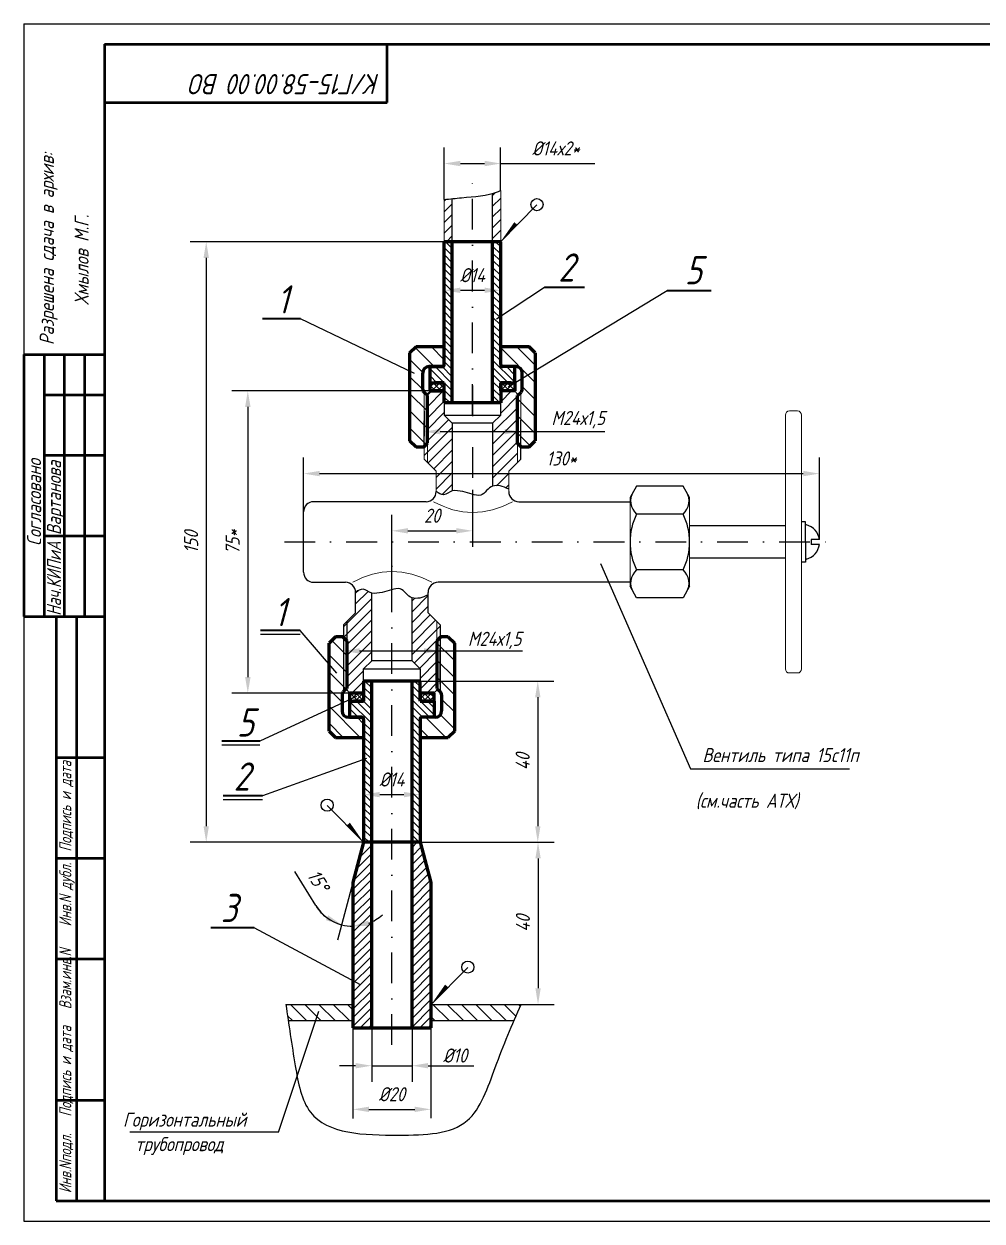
# Model space of a CAD drawing. Header units: inches. Extents: x 4700 to 8712, y 1903 to 2482.
# Drawn here: x 4699.8 to 4937.5, y 2184.7 to 2481.7 of the extents above; entities that cross this region are included whole.
import ezdxf
from ezdxf.enums import TextEntityAlignment as Align

# ---------------------------------------------------------------- set-up
doc = ezdxf.new("R2010")
doc.units = ezdxf.units.IN
doc.header["$LTSCALE"] = 0.6
doc.header["$MEASUREMENT"] = 0
for name, pattern in [('DASHDOT', [25.4, 12.7, -6.35, 0, -6.35]), ('K5LT_BASIC', [0]), ('K5LT_THIN', [0]), ('K5LT_THIN_INCLUDED_TO_HATCHING', [0])]:
    doc.linetypes.add(name, pattern=pattern)
doc.styles.get("Standard").update_dxf_attribs({"font": 'romand.shx', "width": 0.8, "oblique": 15, "height": 3.5})
doc.dimstyles.get("Standard").update_dxf_attribs({"dimtxt": 3.5, "dimasz": 4, "dimexe": 4, "dimexo": 0, "dimgap": 2, "dimtad": 1, "dimrnd": 0.05, "dimtxsty": 'Standard', "dimcen": 0.09, "dimadec": 0, "dimazin": 2, "dimtfac": 1, "dimtmove": 0, "dimatfit": 3, "dimfxl": 0.18, "dimtolj": 1, "dimtzin": 0, "dimlwd": 25, "dimlwe": 25, "dimarcsym": 0})
pattern_1 = [(315, (6038.1782, 55028.843), (2.12132034, 2.12132034), [])]
pattern_2 = [(315, (6038.1782, 55028.8429), (0.707106781, 0.707106781), []), (45, (6038.1782, 55028.8429), (-0.707106781, 0.707106781), [])]
pattern_3 = [(135, (-2146.8905, 715.1249), (-0.88388348, -0.88388348), [])]

# ---------------------------------------------------------------- blocks, each defined once
blk = doc.blocks.new('U21')
at = {"color": 7, "linetype": 'K5LT_THIN_INCLUDED_TO_HATCHING', "lineweight": 18}
for p, q in [((52380.63, -1235.09), (52383.63, -1238.09)), ((52380.63, -1259.09), (52383.63, -1256.09))]:
    blk.add_line(p, q, dxfattribs=at)
blk = doc.blocks.new('U24')
at = {"color": 7, "linetype": 'K5LT_THIN_INCLUDED_TO_HATCHING', "lineweight": 18}
for p, q in [((52421.8, -1215.09), (52418.8, -1218.09)), ((52421.8, -1239.09), (52418.8, -1236.09))]:
    blk.add_line(p, q, dxfattribs=at)
blk = doc.blocks.new('*D204')
at = {"color": 0, "lineweight": 25, "transparency": 16777216}
for p, q in [((4811.08, 2366.11), (4811.08, 2351.93)), ((4791.08, 2342.46), (4791.08, 2359.93)), ((4795.08, 2355.93), (4807.08, 2355.93))]:
    blk.add_line(p, q, dxfattribs=at)
at = {"color": 0, "transparency": 16777216}
for points in [[(4795.08, 2356.6), (4795.08, 2355.27), (4791.08, 2355.93)], [(4807.08, 2356.6), (4807.08, 2355.27), (4811.08, 2355.93)]]:
    blk.add_solid(points, dxfattribs=at)
at = {"layer": 'DEFPOINTS', "color": 0, "transparency": 16777216}
for p in [(4811.08, 2366.11), (4811.08, 2355.93), (4791.08, 2342.46)]:
    blk.add_point(p, dxfattribs=at)
at = {"color": 0, "transparency": 16777216, "insert": (4801.08, 2359.68), "char_height": 3.5, "attachment_point": 5}
blk.add_mtext('\\A1;20', dxfattribs=at)
blk = doc.blocks.new('*D214')
at = {"color": 0, "lineweight": 25, "transparency": 16777216}
for p, q in [((4791.08, 2318.65), (4831.29, 2318.65)), ((4827.29, 2314.65), (4827.29, 2282.65)), ((4791.08, 2278.65), (4831.29, 2278.65))]:
    blk.add_line(p, q, dxfattribs=at)
at = {"color": 0, "transparency": 16777216}
for points in [[(4826.63, 2314.65), (4827.96, 2314.65), (4827.29, 2318.65)], [(4826.63, 2282.65), (4827.96, 2282.65), (4827.29, 2278.65)]]:
    blk.add_solid(points, dxfattribs=at)
at = {"layer": 'DEFPOINTS', "color": 0, "transparency": 16777216}
for p in [(4791.08, 2318.65), (4791.08, 2278.65), (4827.29, 2278.65)]:
    blk.add_point(p, dxfattribs=at)
at = {"color": 0, "transparency": 16777216, "insert": (4823.54, 2298.65), "char_height": 3.5, "attachment_point": 5, "rotation": 90}
blk.add_mtext('\\A1;40', dxfattribs=at)
blk = doc.blocks.new('*D219')
at = {"color": 0, "lineweight": 25, "transparency": 16777216}
for p, q in [((4772.19, 2262.97), (4767.01, 2271.37)), ((4781.41, 2268.65), (4777.57, 2254.33))]:
    blk.add_line(p, q, dxfattribs=at)
for start, end in [(211.662, 255), (212.4436, 233.7218), (291.2782, 312.5564), (255, 270)]:
    blk.add_arc((4781.41, 2268.65), 10.83, start, end, dxfattribs=at)
at = {"color": 0, "transparency": 16777216}
for points in [[(4775.29, 2260.52), (4774.71, 2259.32), (4778.61, 2258.19)], [(4785.47, 2257.9), (4785.22, 2259.22), (4781.41, 2257.82)]]:
    blk.add_solid(points, dxfattribs=at)
at = {"layer": 'DEFPOINTS', "color": 0, "transparency": 16777216}
for p in [(4784.09, 2278.65), (4781.41, 2268.65), (4781.41, 2268.65), (4780.47, 2257.86), (4781.41, 2232.65)]:
    blk.add_point(p, dxfattribs=at)
at = {"color": 0, "lineweight": 25, "transparency": 16777216, "insert": (4772.79, 2269.14), "char_height": 3.5, "attachment_point": 5, "rotation": 301.662}
blk.add_mtext('\\A1;15°', dxfattribs=at)
blk = doc.blocks.new('*D220')
at = {"color": 0, "lineweight": 25, "transparency": 16777216}
for p, q in [((4798.08, 2278.65), (4831.35, 2278.65)), ((4827.35, 2274.65), (4827.35, 2242.43)), ((4800.76, 2238.43), (4831.35, 2238.43))]:
    blk.add_line(p, q, dxfattribs=at)
at = {"color": 0, "transparency": 16777216}
for points in [[(4826.69, 2274.65), (4828.02, 2274.65), (4827.35, 2278.65)], [(4826.69, 2242.43), (4828.02, 2242.43), (4827.35, 2238.43)]]:
    blk.add_solid(points, dxfattribs=at)
at = {"layer": 'DEFPOINTS', "color": 0, "transparency": 16777216}
for p in [(4798.08, 2278.65), (4800.76, 2238.43), (4827.35, 2238.43)]:
    blk.add_point(p, dxfattribs=at)
at = {"color": 0, "transparency": 16777216, "insert": (4823.6, 2258.54), "char_height": 3.5, "attachment_point": 5, "rotation": 90}
blk.add_mtext('\\A1;40', dxfattribs=at)
blk = doc.blocks.new('*D221')
at = {"color": 0, "lineweight": 25, "transparency": 16777216}
for p, q in [((4800.68, 2390.65), (4751.35, 2390.65)), ((4755.35, 2386.65), (4755.35, 2319.65)), ((4780.68, 2315.65), (4751.35, 2315.65))]:
    blk.add_line(p, q, dxfattribs=at)
at = {"color": 0, "transparency": 16777216}
for points in [[(4754.68, 2386.65), (4756.02, 2386.65), (4755.35, 2390.65)], [(4754.68, 2319.65), (4756.02, 2319.65), (4755.35, 2315.65)]]:
    blk.add_solid(points, dxfattribs=at)
at = {"layer": 'DEFPOINTS', "color": 0, "transparency": 16777216}
for p in [(4800.68, 2390.65), (4755.35, 2315.65), (4780.68, 2315.65)]:
    blk.add_point(p, dxfattribs=at)
at = {"color": 0, "transparency": 16777216, "insert": (4751.6, 2353.15), "char_height": 3.5, "attachment_point": 5, "rotation": 90}
blk.add_mtext('\\A1;75*', dxfattribs=at)
blk = doc.blocks.new('*D223')
at = {"color": 0, "lineweight": 25, "transparency": 16777216}
for p, q in [((4804.08, 2438.13), (4804.08, 2451.05)), ((4818.08, 2440.32), (4818.08, 2451.05)), ((4808.08, 2447.05), (4814.08, 2447.05)), ((4818.08, 2447.05), (4841.47, 2447.05))]:
    blk.add_line(p, q, dxfattribs=at)
at = {"color": 0, "transparency": 16777216}
for points in [[(4808.08, 2447.72), (4808.08, 2446.38), (4804.08, 2447.05)], [(4814.08, 2447.72), (4814.08, 2446.38), (4818.08, 2447.05)]]:
    blk.add_solid(points, dxfattribs=at)
at = {"layer": 'DEFPOINTS', "color": 0, "transparency": 16777216}
for p in [(4818.08, 2447.05), (4818.08, 2440.32), (4804.08, 2438.13)]:
    blk.add_point(p, dxfattribs=at)
at = {"color": 0, "transparency": 16777216, "insert": (4831.77, 2450.8), "char_height": 3.5, "attachment_point": 5}
blk.add_mtext('\\A1;%%C14х2*', dxfattribs=at)
blk = doc.blocks.new('*D224')
at = {"color": 0, "lineweight": 25, "transparency": 16777216}
for p, q in [((4804.08, 2427.65), (4804.08, 2411.6)), ((4818.08, 2427.65), (4818.08, 2411.6)), ((4808.08, 2415.6), (4814.08, 2415.6))]:
    blk.add_line(p, q, dxfattribs=at)
at = {"color": 0, "transparency": 16777216}
for points in [[(4808.08, 2416.27), (4808.08, 2414.93), (4804.08, 2415.6)], [(4814.08, 2416.27), (4814.08, 2414.93), (4818.08, 2415.6)]]:
    blk.add_solid(points, dxfattribs=at)
at = {"layer": 'DEFPOINTS', "color": 0, "transparency": 16777216}
for p in [(4804.08, 2427.65), (4818.08, 2427.65), (4818.08, 2415.6)]:
    blk.add_point(p, dxfattribs=at)
at = {"color": 0, "transparency": 16777216, "insert": (4811.08, 2419.35), "char_height": 3.5, "attachment_point": 5}
blk.add_mtext('\\A1;%%C14', dxfattribs=at)
blk = doc.blocks.new('*D225')
at = {"color": 0, "lineweight": 25, "transparency": 16777216}
for p, q in [((4784.09, 2278.65), (4784.09, 2294.48)), ((4798.08, 2278.65), (4798.08, 2294.48)), ((4788.09, 2290.48), (4794.08, 2290.48))]:
    blk.add_line(p, q, dxfattribs=at)
at = {"color": 0, "transparency": 16777216}
for points in [[(4788.09, 2291.15), (4788.09, 2289.81), (4784.09, 2290.48)], [(4794.08, 2291.15), (4794.08, 2289.81), (4798.08, 2290.48)]]:
    blk.add_solid(points, dxfattribs=at)
at = {"layer": 'DEFPOINTS', "color": 0, "transparency": 16777216}
for p in [(4798.08, 2290.48), (4784.09, 2278.65), (4798.08, 2278.65)]:
    blk.add_point(p, dxfattribs=at)
at = {"color": 0, "transparency": 16777216, "insert": (4791.09, 2294.23), "char_height": 3.5, "attachment_point": 5}
blk.add_mtext('\\A1;%%C14', dxfattribs=at)
blk = doc.blocks.new('*D226')
at = {"color": 0, "lineweight": 25, "transparency": 16777216}
for p, q in [((4804.08, 2427.65), (4741.03, 2427.65)), ((4745.03, 2423.65), (4745.03, 2282.65)), ((4784.09, 2278.65), (4741.03, 2278.65))]:
    blk.add_line(p, q, dxfattribs=at)
at = {"color": 0, "transparency": 16777216}
for points in [[(4744.36, 2423.65), (4745.69, 2423.65), (4745.03, 2427.65)], [(4744.36, 2282.65), (4745.69, 2282.65), (4745.03, 2278.65)]]:
    blk.add_solid(points, dxfattribs=at)
at = {"layer": 'DEFPOINTS', "color": 0, "transparency": 16777216}
for p in [(4804.08, 2427.65), (4745.03, 2278.65), (4784.09, 2278.65)]:
    blk.add_point(p, dxfattribs=at)
at = {"color": 0, "transparency": 16777216, "insert": (4741.28, 2353.15), "char_height": 3.5, "attachment_point": 5, "rotation": 90}
blk.add_mtext('\\A1;150', dxfattribs=at)
blk = doc.blocks.new('*D239')
at = {"color": 0, "lineweight": 25, "transparency": 16777216}
for p, q in [((4769.17, 2353.15), (4769.17, 2374.12)), ((4897.17, 2353.75), (4897.17, 2374.12)), ((4773.17, 2370.12), (4893.17, 2370.12))]:
    blk.add_line(p, q, dxfattribs=at)
at = {"color": 0, "transparency": 16777216}
for points in [[(4773.17, 2370.79), (4773.17, 2369.46), (4769.17, 2370.12)], [(4893.17, 2370.79), (4893.17, 2369.46), (4897.17, 2370.12)]]:
    blk.add_solid(points, dxfattribs=at)
at = {"layer": 'DEFPOINTS', "color": 0, "transparency": 16777216}
for p in [(4897.17, 2370.12), (4769.17, 2353.15), (4897.17, 2353.75)]:
    blk.add_point(p, dxfattribs=at)
at = {"color": 0, "transparency": 16777216, "insert": (4833.17, 2373.87), "char_height": 3.5, "attachment_point": 5}
blk.add_mtext('\\A1;130*', dxfattribs=at)

msp = doc.modelspace()

# ---------------------------------------------------------------- hatches: boundary and pattern name
h = msp.add_hatch()
h.set_pattern_fill('ANSI31', color=256, scale=15)
h.set_pattern_definition([(45, (-2138.6504, 371.346), (-1.3258252, 1.3258252), [])])
edge = h.paths.add_edge_path()
edge.add_line((4804.08348, 2427.6543), (4806.08348, 2427.6543))
edge.add_line((4806.08348, 2427.6543), (4806.08348, 2438.32644))
edge.add_spline(control_points=[(4806.08348, 2438.32644), (4805.41731, 2438.25718), (4804.74954, 2438.18859), (4804.08348, 2438.12667)], knot_values=[28.668549423, 28.668549423, 28.668549423, 28.668549423, 30.514562055, 30.514562055, 30.514562055, 30.514562055], degree=3, periodic=0)
edge.add_line((4804.08348, 2438.12667), (4804.08348, 2427.6543))
edge = h.paths.add_edge_path()
edge.add_spline(control_points=[(4818.08348, 2440.3226), (4817.83564, 2440.20998), (4817.18745, 2439.94056), (4816.50839, 2439.7241), (4816.08348, 2439.60806)], knot_values=[40.311081349, 40.311081349, 40.311081349, 40.311081349, 41.201508908, 42.598230004, 42.598230004, 42.598230004, 42.598230004], degree=3, periodic=0)
edge.add_line((4816.08348, 2439.60806), (4816.08348, 2427.6543))
edge.add_line((4816.08348, 2427.6543), (4818.08348, 2427.6543))
edge.add_line((4818.08348, 2427.6543), (4818.08348, 2440.3226))
h = msp.add_hatch()
h.set_pattern_fill('ANSI31', color=256, scale=10, angle=90)
h.set_pattern_definition(pattern_3)
h.paths.add_polyline_path([(4804.08348, 2397.1543, -0.414213562), (4803.58348, 2396.6543), (4800.58348, 2396.6543), (4800.58348, 2392.6543), (4804.08348, 2392.6543), (4804.08348, 2390.6543), (4804.08348, 2387.6543), (4806.08348, 2387.6543), (4806.08348, 2427.6543), (4804.08348, 2427.6543)])
h.paths.add_polyline_path([(4816.08348, 2387.6543), (4818.08348, 2387.6543), (4818.08348, 2390.6543), (4818.08348, 2392.6543), (4821.58348, 2392.6543), (4821.58348, 2396.6543), (4818.58348, 2396.6543, -0.414213562), (4818.08348, 2397.1543), (4818.08348, 2401.6543), (4818.08348, 2427.6543), (4816.08348, 2427.6543)])
h = msp.add_hatch()
h.set_pattern_fill('МЕТАЛЛ', angle=-45, style=0, pattern_type=0)
h.set_pattern_definition(pattern_1)
h.paths.add_polyline_path([(4795.49503, 2378.2543), (4795.49503, 2400.0543), (4797.09503, 2401.6543), (4804.08348, 2401.6543), (4804.08348, 2397.1543), (4803.93704, 2396.80075), (4803.58348, 2396.6543), (4800.33348, 2396.6543), (4799.20211, 2396.18567), (4798.73348, 2395.0543), (4798.73348, 2391.06852), (4799.02638, 2390.36141), (4799.8954, 2389.49239), (4799.8954, 2377.6543), (4798.8954, 2376.6543), (4797.09503, 2376.6543)])
h = msp.add_hatch()
h.set_pattern_fill('МЕТАЛЛ', angle=-45, style=0, pattern_type=0)
h.set_pattern_definition(pattern_1)
h.paths.add_polyline_path([(4823.43348, 2395.0543), (4822.96485, 2396.18567), (4821.83348, 2396.6543), (4818.58348, 2396.6543), (4818.22993, 2396.80075), (4818.08348, 2397.1543), (4818.08348, 2401.6543), (4825.07194, 2401.6543), (4826.67194, 2400.0543), (4826.67194, 2378.2543), (4825.07194, 2376.6543), (4823.27157, 2376.6543), (4822.27157, 2377.6543), (4822.27157, 2389.49239), (4823.14059, 2390.36141), (4823.43348, 2391.06852)])
h = msp.add_hatch()
h.set_pattern_fill('НЕМЕТАЛЛ', angle=-45, style=0, pattern_type=0)
h.set_pattern_definition(pattern_2)
h.paths.add_polyline_path([(4804.08348, 2392.6543), (4800.58348, 2392.6543), (4800.58348, 2390.6543), (4804.08348, 2390.6543)])
h = msp.add_hatch()
h.set_pattern_fill('НЕМЕТАЛЛ', angle=-45, style=0, pattern_type=0)
h.set_pattern_definition(pattern_2)
h.paths.add_polyline_path([(4821.58348, 2392.6543), (4818.08348, 2392.6543), (4818.08348, 2390.6543), (4821.58348, 2390.6543)])
h = msp.add_hatch()
h.set_pattern_fill('МЕТАЛЛ', angle=-135, style=0, pattern_type=0)
h.set_pattern_definition([(225, (6038.1782, 55028.8429), (1.41421356, -1.41421356), [])])
h.paths.add_polyline_path([(4822.27348, 2372.92686), (4822.27348, 2389.8643), (4821.48348, 2390.6543), (4818.08348, 2390.6543), (4818.08348, 2384.6543), (4816.08348, 2382.6543), (4816.08348, 2367.02368), (4817.27919, 2367.14532), (4820.08348, 2366.25707), (4820.08348, 2370.73686)])
h = msp.add_hatch()
h.set_pattern_fill('ANSI31', color=256, scale=15)
h.set_pattern_definition([(45, (-2167.0862, 249.0815), (-1.3258252, 1.3258252), [])])
edge = h.paths.add_edge_path()
edge.add_spline(control_points=[(4786.08348, 2340.45769), (4785.33282, 2340.60467), (4784.65374, 2341.4707), (4783.9322, 2341.45364)], knot_values=[4, 4, 4, 4, 5, 5, 5, 5], degree=3, periodic=0)
edge.add_spline(control_points=[(4783.9322, 2341.45364), (4783.31917, 2341.43915), (4782.70293, 2341.1727), (4782.08348, 2340.6543)], knot_values=[5, 5, 5, 5, 6, 6, 6, 6], degree=3, periodic=0)
edge.add_line((4782.08348, 2340.6543), (4782.08348, 2335.57175))
edge.add_line((4782.08348, 2335.57175), (4779.89348, 2333.38175))
edge.add_line((4779.89348, 2333.38175), (4779.89348, 2328.65622))
edge.add_line((4779.89348, 2328.65622), (4779.8954, 2328.6543))
edge.add_line((4779.8954, 2328.6543), (4779.8954, 2316.81622))
edge.add_line((4779.8954, 2316.81622), (4779.70848, 2316.6293))
edge.add_line((4779.70848, 2316.6293), (4780.68348, 2315.6543))
edge.add_line((4780.68348, 2315.6543), (4784.08348, 2315.6543))
edge.add_line((4784.08348, 2315.6543), (4784.08348, 2321.6543))
edge.add_line((4784.08348, 2321.6543), (4786.08348, 2323.6543))
edge.add_line((4786.08348, 2323.6543), (4786.08348, 2340.45769))
edge = h.paths.add_edge_path()
edge.add_line((4802.27348, 2333.38175), (4800.08348, 2335.57175))
edge.add_line((4800.08348, 2335.57175), (4800.08348, 2340.05153))
edge.add_spline(control_points=[(4800.08348, 2340.05153), (4798.61885, 2339.23378), (4797.28551, 2338.97824), (4796.08348, 2339.28492)], knot_values=[0, 0, 0, 0, 1, 1, 1, 1], degree=3, periodic=0)
edge.add_line((4796.08348, 2339.28492), (4796.08348, 2323.6543))
edge.add_line((4796.08348, 2323.6543), (4798.08348, 2321.6543))
edge.add_line((4798.08348, 2321.6543), (4798.08348, 2315.6543))
edge.add_line((4798.08348, 2315.6543), (4801.48348, 2315.6543))
edge.add_line((4801.48348, 2315.6543), (4802.45848, 2316.6293))
edge.add_line((4802.45848, 2316.6293), (4802.27157, 2316.81622))
edge.add_line((4802.27157, 2316.81622), (4802.27157, 2328.6543))
edge.add_line((4802.27157, 2328.6543), (4802.27348, 2333.38175))
h.paths.add_polyline_path([(4779.89348, 2333.38175), (4779.08348, 2332.57175), (4779.08348, 2329.46622), (4779.89348, 2328.65622)])
h.paths.add_polyline_path([(4803.08348, 2332.57175), (4802.27348, 2333.38175), (4802.27348, 2328.65622), (4803.08348, 2329.46622)])
h = msp.add_hatch()
h.set_pattern_fill('МЕТАЛЛ', angle=-45, style=0, pattern_type=0)
h.set_pattern_definition(pattern_1)
h.paths.add_polyline_path([(4775.49503, 2328.0543), (4775.49503, 2306.2543), (4777.09503, 2304.6543), (4784.08348, 2304.6543), (4784.08348, 2309.1543), (4783.93704, 2309.50786), (4783.58348, 2309.6543), (4780.33348, 2309.6543), (4779.20211, 2310.12293), (4778.73348, 2311.2543), (4778.73348, 2315.24009), (4779.02638, 2315.9472), (4779.8954, 2316.81622), (4779.8954, 2328.6543), (4778.8954, 2329.6543), (4777.09503, 2329.6543)])
h = msp.add_hatch()
h.set_pattern_fill('МЕТАЛЛ', angle=-45, style=0, pattern_type=0)
h.set_pattern_definition(pattern_1)
h.paths.add_polyline_path([(4803.43348, 2311.2543), (4802.96485, 2310.12293), (4801.83348, 2309.6543), (4798.58348, 2309.6543), (4798.22993, 2309.50786), (4798.08348, 2309.1543), (4798.08348, 2304.6543), (4805.07194, 2304.6543), (4806.67194, 2306.2543), (4806.67194, 2328.0543), (4805.07194, 2329.6543), (4803.27157, 2329.6543), (4802.27157, 2328.6543), (4802.27157, 2316.81622), (4803.14059, 2315.9472), (4803.43348, 2315.24009)])
h = msp.add_hatch()
h.set_pattern_fill('ANSI31', color=256, scale=10, angle=90)
h.set_pattern_definition(pattern_3)
h.paths.add_polyline_path([(4784.08348, 2278.6543), (4786.08348, 2278.6543), (4786.08348, 2318.6543), (4784.08348, 2318.6543), (4784.08348, 2315.6543), (4784.08348, 2313.6543), (4780.58348, 2313.6543), (4780.58348, 2309.6543), (4783.58348, 2309.6543, -0.414213562), (4784.08348, 2309.1543)])
h.paths.add_polyline_path([(4796.08348, 2278.6543), (4798.08348, 2278.6543), (4798.08348, 2309.1543, -0.414213562), (4798.58348, 2309.6543), (4801.58348, 2309.6543), (4801.58348, 2313.6543), (4798.08348, 2313.6543), (4798.08348, 2315.6543), (4798.08348, 2318.6543), (4796.08348, 2318.6543)])
h = msp.add_hatch()
h.set_pattern_fill('НЕМЕТАЛЛ', angle=-45, style=0, pattern_type=0)
h.set_pattern_definition(pattern_2)
h.paths.add_polyline_path([(4784.08348, 2313.6543), (4780.58348, 2313.6543), (4780.58348, 2315.6543), (4784.08348, 2315.6543)])
h = msp.add_hatch()
h.set_pattern_fill('НЕМЕТАЛЛ', angle=-45, style=0, pattern_type=0)
h.set_pattern_definition(pattern_2)
h.paths.add_polyline_path([(4801.58348, 2313.6543), (4798.08348, 2313.6543), (4798.08348, 2315.6543), (4801.58348, 2315.6543)])
h = msp.add_hatch()
h.set_pattern_fill('ANSI31', color=256, scale=12)
h.set_pattern_definition([(45, (-2160.6683, 715.1249), (-1.06066017, 1.06066017), [])])
h.paths.add_polyline_path([(4786.08348, 2278.6543), (4784.09033, 2278.6543), (4781.41084, 2268.6543), (4781.41084, 2232.6543), (4786.08348, 2232.6543), (4786.08348, 2234.89497), (4786.08348, 2242.62457)])
h.paths.add_polyline_path([(4800.76298, 2268.6543), (4798.08348, 2278.6543), (4796.08348, 2278.6543), (4796.08348, 2232.6543), (4800.76298, 2232.6543)])
h = msp.add_hatch()
h.set_pattern_fill('ANSI31', color=256, scale=20, angle=90)
h.set_pattern_definition([(135, (-2138.6504, 371.346), (-1.76776695, -1.76776695), [])])
edge = h.paths.add_edge_path()
edge.add_spline(control_points=[(4764.80424, 2238.42628), (4764.99128, 2237.09801), (4765.18008, 2235.76655), (4765.37372, 2234.42628)], knot_values=[2.347937856, 2.347937856, 2.347937856, 2.347937856, 6.476884737, 6.476884737, 6.476884737, 6.476884737], degree=3, periodic=0)
edge.add_line((4765.37372, 2234.42628), (4781.41084, 2234.42628))
edge.add_line((4781.41084, 2234.42628), (4781.41084, 2238.42628))
edge.add_line((4781.41084, 2238.42628), (4764.80424, 2238.42628))
edge = h.paths.add_edge_path()
edge.add_line((4800.76298, 2238.42628), (4800.76298, 2234.42628))
edge.add_line((4800.76298, 2234.42628), (4821.39829, 2234.42628))
edge.add_spline(control_points=[(4821.39829, 2234.42628), (4821.97309, 2235.77198), (4822.5511, 2237.10475), (4823.1304, 2238.43237)], knot_values=[97.067745482, 97.067745482, 97.067745482, 97.067745482, 101.530659333, 101.530659333, 101.530659333, 101.530659333], degree=3, periodic=0)
edge.add_line((4823.12775, 2238.42628), (4800.76298, 2238.42628))

# ---------------------------------------------------------------- linework, layer by layer
for p, q in [((4699.80146, 2481.68056), (4699.80146, 2184.68056)), ((4699.80146, 2481.68056), (5329.80146, 2481.68056)), ((4816.08348, 2427.6543), (4816.08348, 2439.60806)), ((4806.08348, 2427.6543), (4806.08348, 2438.32644)), ((4818.06086, 2427.64257), (4827.08648, 2436.78056)), ((4817.01231, 2408.52128), (4828.94099, 2416.36843)), ((4819.91939, 2391.64511), (4859.39577, 2415.5138)), ((4796.70626, 2394.93409), (4768.41265, 2408.49314)), ((4842.88455, 2347.82747), (4865.21468, 2296.85713)), ((4777.43754, 2320.64155), (4768.30289, 2331.21096)), ((4782.31339, 2314.80255), (4758.36315, 2303.7486)), ((4784.79775, 2299.46702), (4758.99638, 2290.17876)), ((4865.21468, 2296.85713), (4904.63735, 2296.85713)), ((4784.0718, 2278.64631), (4775.04618, 2287.7843)), ((4783.30418, 2243.2903), (4756.94587, 2257.39334)), ((4800.89585, 2238.48779), (4809.92147, 2247.62578)), ((4762.99128, 2206.69653), (4772.92572, 2236.77943)), ((4699.80146, 2184.68056), (5329.80146, 2184.68056))]:
    msp.add_line(p, q)
at = {"lineweight": 50}
for p, q in [((4719.80146, 2476.68056), (4719.80146, 2189.68056)), ((4719.80146, 2476.68056), (5324.80146, 2476.68056)), ((4789.93461, 2462.16531), (4789.93461, 2476.68056)), ((4719.80146, 2462.16531), (4789.93461, 2462.16531)), ((4699.80146, 2399.70154), (4719.80146, 2399.70154)), ((4699.80146, 2399.70154), (4699.80146, 2334.70154)), ((4704.80146, 2399.70154), (4704.80146, 2334.70154)), ((4709.80146, 2399.70154), (4709.80146, 2334.70154)), ((4714.80146, 2399.70154), (4714.80146, 2334.70154)), ((4704.80146, 2389.70154), (4719.80146, 2389.70154)), ((4704.80146, 2374.70154), (4719.80146, 2374.70154)), ((4704.80146, 2354.70154), (4719.80146, 2354.70154)), ((4699.80146, 2334.70154), (4719.80146, 2334.70154)), ((4707.80146, 2334.70154), (4707.80146, 2189.68056)), ((4707.80146, 2334.70154), (4719.80146, 2334.70154)), ((4707.80146, 2334.70154), (4719.80146, 2334.70154)), ((4707.80146, 2334.70154), (4719.80146, 2334.70154)), ((4707.80146, 2334.70154), (4719.80146, 2334.70154)), ((4712.80146, 2334.70154), (4712.80146, 2189.68056)), ((4707.80146, 2299.70154), (4719.80146, 2299.70154)), ((4707.80146, 2274.70154), (4719.80146, 2274.70154)), ((4707.80146, 2249.70154), (4719.80146, 2249.70154)), ((4707.80146, 2214.70154), (4719.80146, 2214.70154)), ((4707.80146, 2189.68056), (5324.80146, 2189.68056))]:
    msp.add_line(p, q, dxfattribs=at)
at = {"color": 7, "linetype": 'DASHDOT', "lineweight": 25}
for p, q in [((4811.08348, 2384.6543), (4811.08348, 2444.46012)), ((4811.08348, 2392.00231), (4811.08348, 2363.1543)), ((4764.44699, 2353.1543), (4899.17481, 2353.1543))]:
    msp.add_line(p, q, dxfattribs=at)
at = {"color": 7, "linetype": 'K5LT_THIN_INCLUDED_TO_HATCHING', "lineweight": 18}
for p, q in [((4818.08348, 2427.6543), (4818.08348, 2440.3226)), ((4804.08348, 2427.6543), (4804.08348, 2438.12667)), ((4799.08348, 2373.73686), (4799.08348, 2389.0543)), ((4800.68348, 2390.6543), (4799.70848, 2389.6793)), ((4821.48348, 2390.6543), (4818.08348, 2390.6543)), ((4821.48348, 2390.6543), (4822.45848, 2389.6793)), ((4823.08348, 2373.73686), (4823.08348, 2389.0543)), ((4891.71591, 2385.6543), (4889.71591, 2385.6543)), ((4888.71591, 2321.6543), (4888.71591, 2384.6543)), ((4892.71591, 2384.6543), (4892.71591, 2321.6543)), ((4802.08348, 2370.73686), (4802.08348, 2365.6543)), ((4820.08348, 2370.73686), (4820.08348, 2365.6543)), ((4850.17233, 2342.1543), (4850.17233, 2353.1543)), ((4864.97233, 2353.1543), (4864.97233, 2342.1543)), ((4798.08348, 2321.6543), (4796.08348, 2323.6543)), ((4891.71591, 2320.6543), (4889.71591, 2320.6543)), ((4780.68348, 2315.6543), (4779.70848, 2316.6293)), ((4801.48348, 2315.6543), (4802.45848, 2316.6293)), ((4780.68348, 2315.6543), (4784.08348, 2315.6543)), ((4801.48348, 2315.6543), (4798.08348, 2315.6543))]:
    msp.add_line(p, q, dxfattribs=at)
at = {"color": 7, "linetype": 'Continuous', "lineweight": 60}
for p, q in [((4804.08348, 2397.1543), (4804.08348, 2427.6543)), ((4818.08348, 2427.6543), (4804.08348, 2427.6543)), ((4806.08348, 2387.6543), (4806.08348, 2427.6543)), ((4816.08348, 2387.6543), (4816.08348, 2427.6543)), ((4818.08348, 2397.1543), (4818.08348, 2427.6543)), ((4795.49503, 2400.0543), (4797.09503, 2401.6543)), ((4795.49503, 2400.0543), (4795.49503, 2378.2543)), ((4797.09503, 2401.6543), (4804.08348, 2401.6543)), ((4804.08348, 2397.1543), (4804.08348, 2401.6543)), ((4818.08348, 2397.1543), (4818.08348, 2401.6543)), ((4818.08348, 2401.6543), (4825.07194, 2401.6543)), ((4826.67194, 2400.0543), (4825.07194, 2401.6543)), ((4826.67194, 2400.0543), (4826.67194, 2378.2543)), ((4798.73348, 2391.06852), (4798.73348, 2395.0543)), ((4803.58348, 2396.6543), (4800.33348, 2396.6543)), ((4800.58348, 2392.6543), (4800.58348, 2396.6543)), ((4821.83348, 2396.6543), (4818.58348, 2396.6543)), ((4821.58348, 2392.6543), (4821.58348, 2396.6543)), ((4823.43348, 2391.06852), (4823.43348, 2395.0543)), ((4800.58348, 2390.6543), (4800.58348, 2392.6543)), ((4800.58348, 2392.6543), (4804.08348, 2392.6543)), ((4804.08348, 2387.6543), (4804.08348, 2392.6543)), ((4804.08348, 2390.6543), (4804.08348, 2392.6543)), ((4804.08348, 2390.6543), (4804.08348, 2392.6543)), ((4818.08348, 2392.6543), (4818.08348, 2387.6543)), ((4818.08348, 2390.6543), (4818.08348, 2392.6543)), ((4818.08348, 2390.6543), (4818.08348, 2392.6543)), ((4818.08348, 2392.6543), (4821.58348, 2392.6543)), ((4821.58348, 2392.6543), (4821.58348, 2390.6543)), ((4799.8954, 2389.49239), (4799.02638, 2390.36141)), ((4799.8954, 2377.6543), (4799.8954, 2389.49239)), ((4804.08348, 2390.6543), (4800.58348, 2390.6543)), ((4804.08348, 2390.6543), (4800.58348, 2390.6543)), ((4800.68348, 2390.6543), (4804.08348, 2390.6543)), ((4821.58348, 2390.6543), (4818.08348, 2390.6543)), ((4822.27157, 2389.49239), (4823.14059, 2390.36141)), ((4822.27157, 2377.6543), (4822.27157, 2389.49239)), ((4818.08348, 2387.6543), (4804.08348, 2387.6543)), ((4797.09503, 2376.6543), (4795.49503, 2378.2543)), ((4799.08348, 2376.6543), (4797.09503, 2376.6543)), ((4798.8954, 2376.6543), (4799.8954, 2377.6543)), ((4823.27157, 2376.6543), (4822.27157, 2377.6543)), ((4825.07194, 2376.6543), (4823.08348, 2376.6543)), ((4825.07194, 2376.6543), (4826.67194, 2378.2543)), ((4777.09503, 2329.6543), (4775.49503, 2328.0543)), ((4779.08348, 2329.6543), (4777.09503, 2329.6543)), ((4778.8954, 2329.6543), (4779.8954, 2328.6543)), ((4779.8954, 2328.6543), (4779.8954, 2316.81622)), ((4803.27157, 2329.6543), (4802.27157, 2328.6543)), ((4802.27157, 2328.6543), (4802.27157, 2316.81622)), ((4805.07194, 2329.6543), (4803.08348, 2329.6543)), ((4805.07194, 2329.6543), (4806.67194, 2328.0543)), ((4775.49503, 2306.2543), (4775.49503, 2328.0543)), ((4806.67194, 2306.2543), (4806.67194, 2328.0543)), ((4779.8954, 2316.81622), (4779.02638, 2315.9472)), ((4798.08348, 2318.6543), (4784.08348, 2318.6543)), ((4784.08348, 2318.6543), (4784.08348, 2313.6543)), ((4798.08348, 2313.6543), (4798.08348, 2318.6543)), ((4802.27157, 2316.81622), (4803.14059, 2315.9472)), ((4778.73348, 2315.24009), (4778.73348, 2311.2543)), ((4780.58348, 2315.6543), (4780.58348, 2313.6543)), ((4784.08348, 2315.6543), (4780.58348, 2315.6543)), ((4780.58348, 2313.6543), (4780.58348, 2309.6543)), ((4780.58348, 2313.6543), (4784.08348, 2313.6543)), ((4784.08348, 2315.6543), (4784.08348, 2313.6543)), ((4784.08348, 2315.6543), (4784.08348, 2313.6543)), ((4798.08348, 2315.6543), (4798.08348, 2313.6543)), ((4801.58348, 2315.6543), (4798.08348, 2315.6543)), ((4798.08348, 2315.6543), (4798.08348, 2313.6543)), ((4798.08348, 2313.6543), (4801.58348, 2313.6543)), ((4803.43348, 2315.24009), (4803.43348, 2311.2543)), ((4783.58348, 2309.6543), (4780.33348, 2309.6543)), ((4780.58348, 2309.6543), (4783.58348, 2309.6543)), ((4784.08348, 2309.1543), (4784.08348, 2278.6543)), ((4784.08348, 2309.1543), (4784.08348, 2304.6543)), ((4798.08348, 2309.1543), (4798.08348, 2278.6543)), ((4798.08348, 2309.1543), (4798.08348, 2304.6543)), ((4801.58348, 2309.6543), (4798.58348, 2309.6543)), ((4801.83348, 2309.6543), (4798.58348, 2309.6543)), ((4775.49503, 2306.2543), (4777.09503, 2304.6543)), ((4806.67194, 2306.2543), (4805.07194, 2304.6543)), ((4777.09503, 2304.6543), (4784.08348, 2304.6543)), ((4798.08348, 2304.6543), (4805.07194, 2304.6543)), ((4798.08348, 2278.6543), (4784.08348, 2278.6543))]:
    msp.add_line(p, q, dxfattribs=at)
at = {"color": 5, "linetype": 'K5LT_BASIC', "lineweight": 60, "true_color": 0x0000ff}
for p, q in [((4818.08348, 2427.6543), (4804.08348, 2427.6543)), ((4800.58348, 2396.6543), (4803.58348, 2396.6543)), ((4821.58348, 2396.6543), (4818.58348, 2396.6543)), ((4800.58348, 2392.6543), (4804.08348, 2392.6543)), ((4804.08348, 2392.6543), (4801.58348, 2392.6543)), ((4820.58348, 2392.6543), (4818.08348, 2392.6543)), ((4818.08348, 2392.6543), (4821.58348, 2392.6543)), ((4780.58348, 2313.6543), (4784.08348, 2313.6543)), ((4784.08348, 2313.6543), (4781.58348, 2313.6543)), ((4800.58348, 2313.6543), (4798.08348, 2313.6543)), ((4798.08348, 2313.6543), (4801.58348, 2313.6543))]:
    msp.add_line(p, q, dxfattribs=at)
at = {"lineweight": 35}
for p, q in [((4828.94099, 2416.36843), (4838.88232, 2416.36843)), ((4859.39577, 2415.5138), (4870.29423, 2415.5138)), ((4768.41265, 2408.49314), (4758.98498, 2408.49314)), ((4768.30289, 2331.21096), (4758.52724, 2331.21096)), ((4758.36315, 2303.7486), (4748.91049, 2303.7486)), ((4758.99638, 2290.17876), (4749.22073, 2290.17876)), ((4756.94587, 2257.39334), (4746.15347, 2257.39334))]:
    msp.add_line(p, q, dxfattribs=at)
at = {"color": 7}
for p, q in [((4800.58348, 2390.6543), (4754.45257, 2390.6543)), ((4800.99575, 2390.6543), (4799.86462, 2389.52317)), ((4803.82418, 2390.6543), (4799.89348, 2386.72361)), ((4804.08348, 2388.08518), (4799.89348, 2383.89518)), ((4799.08348, 2385.59343), (4799.08348, 2379.39558)), ((4804.08348, 2385.25675), (4799.89348, 2381.06675)), ((4805.19647, 2383.54131), (4799.8954, 2378.24024)), ((4823.08348, 2373.73686), (4823.08348, 2383.39558)), ((4806.08348, 2381.5999), (4799.08348, 2374.5999)), ((4806.08348, 2378.77147), (4800.06618, 2372.75416)), ((4806.08348, 2375.94305), (4801.48039, 2371.33995)), ((4806.08348, 2373.11462), (4802.08348, 2369.11462)), ((4806.08348, 2370.28619), (4802.08348, 2366.28619)), ((4806.08348, 2367.45776), (4803.61698, 2364.99126)), ((4779.08348, 2327.54505), (4779.08348, 2322.91303)), ((4803.08348, 2317.89495), (4803.08348, 2326.91303)), ((4787.08348, 2318.37092), (4786.8001, 2318.6543)), ((4781.95525, 2315.6543), (4754.45257, 2315.6543))]:
    msp.add_line(p, q, dxfattribs=at)
at = {"color": 7, "linetype": 'K5LT_THIN', "lineweight": 18}
for p, q in [((4799.08348, 2376.84239), (4799.08348, 2390.3043)), ((4818.08348, 2390.6543), (4821.58348, 2390.6543)), ((4823.08348, 2376.84239), (4823.08348, 2390.3043)), ((4799.89348, 2372.92686), (4799.89348, 2377.65239)), ((4822.27348, 2372.92686), (4822.27348, 2377.65239)), ((4802.27348, 2333.38175), (4802.27348, 2328.65622)), ((4784.08348, 2315.6543), (4780.58348, 2315.6543)), ((4798.08348, 2315.6543), (4801.58348, 2315.6543))]:
    msp.add_line(p, q, dxfattribs=at)
at = {"color": 7, "linetype": 'Continuous', "lineweight": 25}
for p, q in [((4804.08348, 2390.6543), (4804.08348, 2384.6543)), ((4818.08348, 2384.6543), (4818.08348, 2390.6543)), ((4804.08348, 2384.6543), (4818.08348, 2384.6543)), ((4804.08348, 2384.6543), (4806.08348, 2382.6543)), ((4806.08348, 2382.6543), (4806.08348, 2365.85092)), ((4816.08348, 2382.6543), (4806.08348, 2382.6543)), ((4818.08348, 2384.6543), (4816.08348, 2382.6543)), ((4816.08348, 2382.6543), (4816.08348, 2367.02368)), ((4851.82148, 2367.01071), (4850.17233, 2364.1543)), ((4863.32319, 2367.01071), (4851.82148, 2367.01071)), ((4864.97233, 2364.1543), (4863.32319, 2367.01071)), ((4863.32319, 2360.08251), (4851.82148, 2360.08251)), ((4888.71591, 2357.1543), (4864.97233, 2357.1543)), ((4888.71591, 2349.1543), (4864.97233, 2349.1543)), ((4863.32319, 2346.2261), (4851.82148, 2346.2261)), ((4782.08348, 2335.57175), (4782.08348, 2340.6543)), ((4786.08348, 2323.6543), (4786.08348, 2340.45769)), ((4800.08348, 2335.57175), (4800.08348, 2340.6543)), ((4851.82148, 2339.2979), (4850.17233, 2342.1543)), ((4864.97233, 2342.1543), (4863.32319, 2339.2979)), ((4796.08348, 2323.6543), (4796.08348, 2339.28492)), ((4863.32319, 2339.2979), (4851.82148, 2339.2979)), ((4779.08348, 2332.57175), (4779.08348, 2317.2543)), ((4779.89348, 2333.38175), (4779.89348, 2328.65622)), ((4803.08348, 2332.57175), (4803.08348, 2317.2543)), ((4779.08348, 2329.46622), (4779.08348, 2316.0043)), ((4803.08348, 2329.46622), (4803.08348, 2316.0043)), ((4784.08348, 2321.6543), (4786.08348, 2323.6543)), ((4796.08348, 2323.6543), (4786.08348, 2323.6543)), ((4784.08348, 2315.6543), (4784.08348, 2321.6543)), ((4784.08348, 2321.6543), (4798.08348, 2321.6543)), ((4798.08348, 2321.6543), (4798.08348, 2315.6543))]:
    msp.add_line(p, q, dxfattribs=at)
at = {"lineweight": 25}
for p, q in [((4799.08348, 2376.84239), (4799.08348, 2383.2404)), ((4823.08348, 2376.84239), (4823.08348, 2383.2404)), ((4803.08348, 2380.53506), (4843.91826, 2380.53506)), ((4768.30289, 2330.21096), (4758.52724, 2330.21096)), ((4803.08348, 2329.46622), (4803.08348, 2322.12512)), ((4783.08348, 2326.12512), (4823.53085, 2326.12512)), ((4758.36315, 2302.7486), (4748.91049, 2302.7486)), ((4758.99638, 2289.17876), (4749.22073, 2289.17876)), ((4786.08348, 2242.62457), (4786.08348, 2232.6543)), ((4796.08348, 2242.62457), (4796.08348, 2238.6543)), ((4764.80424, 2238.42628), (4781.41084, 2238.42628)), ((4800.76298, 2238.42628), (4822.97587, 2238.42628)), ((4765.37372, 2234.42628), (4781.41084, 2234.42628)), ((4786.08348, 2234.89497), (4786.08348, 2219.21601)), ((4796.08348, 2234.89497), (4796.08348, 2219.21601)), ((4800.76298, 2234.42628), (4821.39829, 2234.42628)), ((4781.41084, 2232.6543), (4781.41084, 2210.09544)), ((4800.76298, 2232.6543), (4800.76298, 2210.17835)), ((4782.08348, 2223.21601), (4778.08348, 2223.21601)), ((4786.08348, 2223.21601), (4796.08348, 2223.21601)), ((4800.08348, 2223.21601), (4811.38852, 2223.21601)), ((4785.41084, 2212.39235), (4796.76298, 2212.39235)), ((4762.99128, 2206.69653), (4726.10947, 2206.69653))]:
    msp.add_line(p, q, dxfattribs=at)
at = {"color": 7, "linetype": 'Continuous', "lineweight": 18}
for p, q in [((4850.17233, 2364.1543), (4850.17233, 2353.1543)), ((4864.97233, 2353.1543), (4864.97233, 2364.1543))]:
    msp.add_line(p, q, dxfattribs=at)
at = {"color": 7, "linetype": 'K5LT_THIN_INCLUDED_TO_HATCHING', "lineweight": 25}
for p, q in [((4799.58348, 2363.1543), (4771.6748, 2363.1543)), ((4822.58348, 2363.1543), (4850.17233, 2363.1543)), ((4769.1748, 2345.6543), (4769.1748, 2360.6543)), ((4893.71591, 2358.1543), (4892.71591, 2358.1543)), ((4893.71591, 2353.1543), (4893.71591, 2358.1543)), ((4893.95501, 2357.4043), (4893.71591, 2357.4043)), ((4893.71591, 2353.1543), (4893.71591, 2348.1543)), ((4897.17481, 2353.7544), (4895.11591, 2353.7544)), ((4895.11591, 2353.7544), (4895.11591, 2352.5543)), ((4897.17481, 2352.5543), (4895.11591, 2352.5543)), ((4893.71591, 2348.1543), (4892.71591, 2348.1543)), ((4893.95501, 2348.9043), (4893.71591, 2348.9043)), ((4771.6748, 2343.1543), (4779.58348, 2343.1543)), ((4850.17233, 2343.1543), (4802.58348, 2343.1543))]:
    msp.add_line(p, q, dxfattribs=at)
at = {"linetype": 'DASHDOT', "lineweight": 25}
msp.add_line((4791.08348, 2228.38105), (4791.08348, 2353.1543), dxfattribs=at)
at = {"linetype": 'Continuous', "lineweight": 25}
msp.add_line((4779.08348, 2329.46622), (4779.08348, 2322.12512), dxfattribs=at)
at = {"lineweight": 60}
for p, q in [((4786.08348, 2278.6543), (4786.08348, 2318.6543)), ((4796.08348, 2278.6543), (4796.08348, 2318.6543)), ((4784.09033, 2278.6543), (4781.41084, 2268.6543)), ((4786.08348, 2232.6543), (4786.08348, 2278.6543)), ((4796.08348, 2232.6543), (4796.08348, 2278.6543)), ((4798.08348, 2278.6543), (4800.76298, 2268.6543)), ((4781.41084, 2268.6543), (4781.41084, 2232.6543)), ((4800.76298, 2268.6543), (4800.76298, 2232.6543))]:
    msp.add_line(p, q, dxfattribs=at)
at = {"color": 7, "linetype": 'K5LT_BASIC', "lineweight": 60}
for q in [(4801.58348, 2315.6543), (4801.58348, 2309.6543)]:
    msp.add_line((4801.58348, 2313.6543), q, dxfattribs=at)
at = {"linetype": 'Continuous', "lineweight": 50}
msp.add_line((4784.08348, 2278.6543), (4798.08348, 2278.6543), dxfattribs=at)
at = {"linetype": 'Continuous', "lineweight": 60}
msp.add_line((4781.41084, 2232.6543), (4800.76298, 2232.6543), dxfattribs=at)
for points in [[(4818.06086, 2427.64257, 0, 1, 0), (4821.84399, 2432.17004, 1, 1, 0)], [(4784.0718, 2278.64631, 0, 1, 0), (4780.28868, 2283.17378, 1, 1, 0)], [(4800.89585, 2238.48779, 0, 1, 0), (4804.67898, 2243.01526, 1, 1, 0)]]:
    msp.add_lwpolyline(points, format="xyseb")
for centre in [(4827.09471, 2436.85135), (4775.03795, 2287.85509), (4809.9297, 2247.69658)]:
    msp.add_circle(centre, 1.5)
at = {"color": 5, "linetype": 'K5LT_BASIC', "lineweight": 60, "true_color": 0x0000ff}
for centre, start, end in [((4803.58348, 2397.1543), 270, 360), ((4783.58348, 2309.1543), 360, 90)]:
    msp.add_arc(centre, 0.5, start, end, dxfattribs=at)
at = {"color": 7, "linetype": 'Continuous', "lineweight": 60}
for centre, radius, start, end in [((4803.58348, 2397.1543), 0.5, 270, 360), ((4818.58348, 2397.1543), 0.5, 180, 270), ((4818.58348, 2397.1543), 0.5, 180, 270), ((4800.33348, 2395.0543), 1.6, 90, 180), ((4821.83348, 2395.0543), 1.6, 360, 90), ((4799.73348, 2391.06852), 1, 180, 225), ((4822.43348, 2391.06852), 1, 315, 360), ((4779.73348, 2315.24009), 1, 135, 180), ((4802.43348, 2315.24009), 1, 360, 45), ((4780.33348, 2311.2543), 1.6, 180, 270), ((4801.83348, 2311.2543), 1.6, 270, 360), ((4783.58348, 2309.1543), 0.5, 360, 90), ((4798.58348, 2309.1543), 0.5, 90, 180), ((4798.58348, 2309.1543), 0.5, 90, 180)]:
    msp.add_arc(centre, radius, start, end, dxfattribs=at)
at = {"color": 7, "linetype": 'K5LT_THIN_INCLUDED_TO_HATCHING', "lineweight": 18}
for centre, start, end in [((4889.71591, 2384.6543), 90, 180), ((4891.71591, 2384.6543), 360, 90), ((4889.71591, 2321.6543), 180, 270), ((4891.71591, 2321.6543), 270, 360)]:
    msp.add_arc(centre, 1, start, end, dxfattribs=at)
at = {"color": 7, "linetype": 'K5LT_THIN_INCLUDED_TO_HATCHING', "lineweight": 25}
for centre, radius, start, end in [((4799.58348, 2365.6543), 2.5, 270, 360), ((4822.58348, 2365.6543), 2.5, 180, 270), ((4771.6748, 2360.6543), 2.5, 90, 180), ((4892.81591, 2353.1543), 4.4, 7.8387985, 74.9960003), ((4892.81591, 2353.1543), 4.4, 285.0039978, 352.1624985), ((4771.6748, 2345.6543), 2.5, 180, 270)]:
    msp.add_arc(centre, radius, start, end, dxfattribs=at)
at = {"color": 7, "linetype": 'Continuous', "lineweight": 25}
for centre, radius, start, end in [((4854.48361, 2363.29343), 4.17097, 146.71445, 230.3383922), ((4860.66106, 2363.29343), 4.17097, 309.6616107, 33.2855496), ((4865.54989, 2353.1543), 15.37755, 153.2216613, 180), ((4849.59478, 2353.1543), 15.37755, 360, 26.7783385), ((4865.54989, 2353.1543), 15.37755, 180, 206.7783387), ((4849.59478, 2353.1543), 15.37755, 333.2216615, 360), ((4854.48361, 2343.01518), 4.17097, 129.6616078, 213.28555), ((4860.66106, 2343.01518), 4.17097, 326.7144504, 50.3383893), ((4779.58348, 2340.6543), 2.5, 360, 90), ((4802.58348, 2340.6543), 2.5, 90, 180)]:
    msp.add_arc(centre, radius, start, end, dxfattribs=at)
for points, knots in [([(4804.08348, 2438.12667), (4805.52534, 2438.26072), (4810.25619, 2438.8), (4815.02043, 2439.03983), (4817.83564, 2440.20998), (4818.08348, 2440.3226)], [28.668549423, 28.668549423, 28.668549423, 28.668549423, 32.664740657, 41.707802446, 42.598230004, 42.598230004, 42.598230004, 42.598230004]), ([(4764.80424, 2238.42628), (4765.50097, 2233.47849), (4766.78944, 2224.55851), (4770.2081, 2206.35644), (4791.13287, 2205.80545), (4811.21099, 2206.32532), (4816.85998, 2223.84494), (4820.94678, 2233.42803), (4823.1304, 2238.43237)], [2.347937856, 2.347937856, 2.347937856, 2.347937856, 17.72822415, 29.829773379, 52.430213975, 69.780909312, 84.708042734, 101.530659333, 101.530659333, 101.530659333, 101.530659333])]:
    msp.add_open_spline(points, degree=3, knots=knots)
for points in [[(4820.08348, 2366.25707), (4818.61885, 2367.07482), (4817.28551, 2367.33036), (4816.08348, 2367.02368), (4814.98666, 2366.74385), (4814.21153, 2365.08003), (4813.121, 2364.77985), (4811.8027, 2364.41698), (4810.19868, 2365.47615), (4808.71438, 2365.6543), (4807.84274, 2365.75892), (4806.91888, 2366.0145), (4806.08348, 2365.85092), (4805.33282, 2365.70393), (4804.65374, 2364.83791), (4803.9322, 2364.85497), (4803.31917, 2364.86946), (4802.70293, 2365.1359), (4802.08348, 2365.6543)], [(4800.08348, 2340.05153), (4798.61885, 2339.23378), (4797.28551, 2338.97824), (4796.08348, 2339.28492), (4794.98666, 2339.56476), (4794.21153, 2341.22858), (4793.121, 2341.52875), (4791.8027, 2341.89162), (4790.19868, 2340.83246), (4788.71438, 2340.6543), (4787.84274, 2340.54968), (4786.91888, 2340.29411), (4786.08348, 2340.45769), (4785.33282, 2340.60467), (4784.65374, 2341.4707), (4783.9322, 2341.45364), (4783.31917, 2341.43915), (4782.70293, 2341.1727), (4782.08348, 2340.6543)]]:
    msp.add_open_spline(points, degree=3, knots=[0, 0, 0, 0, 1, 1, 1, 2, 2, 2, 3, 3, 3, 4, 4, 4, 5, 5, 5, 6, 6, 6, 6], dxfattribs=at)
at = {"color": 7, "linetype": 'K5LT_THIN_INCLUDED_TO_HATCHING', "lineweight": 18}
for points in [[(4820.99795, 2363.1543), (4817.6902, 2361.35863), (4814.38538, 2360.47142), (4811.08348, 2360.49266), (4807.85879, 2360.5134), (4804.63688, 2361.40062), (4801.41776, 2363.1543)], [(4800.99795, 2343.1543), (4797.6902, 2344.94997), (4794.38538, 2345.83719), (4791.08348, 2345.81595), (4787.85879, 2345.7952), (4784.63688, 2344.90799), (4781.41776, 2343.1543)]]:
    msp.add_open_spline(points, degree=3, knots=[0, 0, 0, 0, 1, 1, 1, 2, 2, 2, 2], dxfattribs=at)
for points in [[(4803.08348, 2381.20173), (4803.08348, 2379.86839), (4799.08348, 2380.53506)], [(4819.08348, 2381.20173), (4819.08348, 2379.86839), (4823.08348, 2380.53506)], [(4783.08348, 2326.79179), (4783.08348, 2325.45846), (4779.08348, 2326.12512)], [(4799.08348, 2326.79179), (4799.08348, 2325.45846), (4803.08348, 2326.12512)], [(4782.08348, 2223.88268), (4782.08348, 2222.54934), (4786.08348, 2223.21601)], [(4800.08348, 2223.88268), (4800.08348, 2222.54934), (4796.08348, 2223.21601)], [(4785.41084, 2213.05902), (4785.41084, 2211.72569), (4781.41084, 2212.39235)], [(4796.76298, 2213.05902), (4796.76298, 2211.72569), (4800.76298, 2212.39235)]]:
    msp.add_solid(points)

# ---------------------------------------------------------------- block references
at = {"lineweight": 25, "xscale": -1, "rotation": 270}
msp.add_blockref('U24', (6038.17818, -50048.05877), dxfattribs=at)
at = {"linetype": 'Continuous', "lineweight": 25, "xscale": -1, "rotation": 270}
msp.add_blockref('U21', (6038.17818, -50048.05877), dxfattribs=at)

# ---------------------------------------------------------------- texts
at = {"lineweight": 25, "oblique": 15}
for s, width, p, p2 in [('Вартанова', 0.597705, (4709.0111, 2354.86131), (4709.0111, 2373.29053)), ('Нач.КИПиА', 0.628269, (4709.0111, 2334.82494), (4709.0111, 2353.25416))]:
    msp.add_text(s, height=3.5, rotation=90, dxfattribs=dict(at, width=width)).set_placement(p, p2, align=Align.FIT)
at = {"lineweight": 40, "insert": (4788.17198, 2464.24478), "char_height": 5, "width": 94.7939654, "attachment_point": 1, "rotation": 180}
msp.add_mtext('\\pt20,30,45;К/Г15-58.00.00 ВО', dxfattribs=at)
at = {"lineweight": 25, "attachment_point": 1, "rotation": 90}
for s, insert, char_height, width in [('Разрешена сдача в архив:            ', (4703.73248, 2402.01262), 3.5, 273.9552489), ('            Хмылов М.Г.', (4712.35765, 2389.70058), 3.5, 273.9552489), ('Согласовано', (4700.58211, 2352.18483), 3.5, 58.0237032), ('{\\W0.7; Инв.Nподл.   Подпись и дата   Взам.инв.N    Инв.N дубл.  Подпись и дата}', (4708.56305, 2190.21981), 3, 144.2886599)]:
    msp.add_mtext(s, dxfattribs=dict(at, insert=insert, char_height=char_height, width=width))
at = {"lineweight": 35, "char_height": 7, "width": 10.6963076, "attachment_point": 1}
for s, insert in [('2', (4832.36765, 2424.74779)), ('5', (4863.76202, 2424.08964)), ('1', (4762.55358, 2416.84995)), ('1', (4761.83739, 2339.25061)), ('5', (4752.62334, 2311.89169)), ('2', (4751.83659, 2298.46162)), ('3', (4748.62824, 2265.84456))]:
    msp.add_mtext(s, dxfattribs=dict(at, insert=insert))
at = {"char_height": 3.5, "attachment_point": 5}
for insert in [(4837.30578, 2383.5099), (4816.58539, 2328.72509)]:
    msp.add_mtext('\\A1;М24х1,5', dxfattribs=dict(at, insert=insert))
at = {"char_height": 3.5, "attachment_point": 1}
for s, width, insert in [('Вентиль типа 15c11п  ', 39.176163, (4868.15948, 2302.03507)), ('(см.часть АТХ)', 54.3887981, (4866.47088, 2290.70618))]:
    msp.add_mtext_dynamic_manual_height_columns(s, width=width, gutter_width=17.5, heights=[0], dxfattribs=dict(at, insert=insert))
at = {"lineweight": 25, "char_height": 3.5, "attachment_point": 5}
for s, insert in [('\\A1;%%C10', (4806.76084, 2225.7443)), ('\\A1;%%C20', (4791.08691, 2216.14235))]:
    msp.add_mtext(s, dxfattribs=dict(at, insert=insert))
at = {"lineweight": 25, "char_height": 3.5, "width": 77.5751635, "attachment_point": 1}
for s, insert in [('Горизонтальный ', (4724.38641, 2211.5958)), ('трубопровод', (4727.40127, 2205.51905))]:
    msp.add_mtext(s, dxfattribs=dict(at, insert=insert))

# ---------------------------------------------------------------- dimensions: what is measured, and where the dimension line sits
for base, p1, p2, text, picture, middle in [((4818.08348, 2447.0506), (4804.08348, 2438.12667), (4818.08348, 2440.3226), '%%C14х2*', '*D223', (4831.7744, 2450.8006)), ((4818.08348, 2415.59987), (4804.08348, 2427.6543), (4818.08348, 2427.6543), '%%C14', '*D224', (4811.08348, 2419.34987)), ((4897.1748, 2370.12457), (4769.1748, 2353.1543), (4897.1748, 2353.7544), '130*', '*D239', (4833.1748, 2373.87457)), ((4798.08348, 2290.48105), (4784.09033, 2278.6543), (4798.08348, 2278.6543), '%%C14', '*D225', (4791.08691, 2294.23105))]:
    dim = msp.add_linear_dim(base=base, p1=p1, p2=p2, text=text, dimstyle='Standard', override={"dimdec": 4, "dimrnd": 0.0001, "dimtdec": 4})
    dim.commit()
    dim.dimension.update_dxf_attribs({"geometry": picture, "text_midpoint": middle})
for base, p1, p2, text, picture, middle in [((4745.02511, 2278.6543), (4804.08348, 2427.6543), (4784.09033, 2278.6543), '150', '*D226', (4741.27511, 2353.1543)), ((4755.35086, 2315.6543), (4800.68348, 2390.6543), (4780.68348, 2315.6543), '75*', '*D221', (4751.60086, 2353.1543)), ((4827.35296, 2238.42628), (4798.08348, 2278.6543), (4800.76298, 2238.42628), '40', '*D220', (4823.60296, 2258.54029))]:
    dim = msp.add_linear_dim(base=base, p1=p1, p2=p2, angle=90, text=text, dimstyle='Standard', override={"dimdec": 4, "dimrnd": 0.0001, "dimtdec": 4})
    dim.commit()
    dim.dimension.update_dxf_attribs({"geometry": picture, "text_midpoint": middle})
dim = msp.add_linear_dim(base=(4811.08348, 2355.93381), p1=(4791.08348, 2342.4573), p2=(4811.08348, 2366.11129), dimstyle='Standard', override={"dimdec": 4, "dimrnd": 0.0001, "dimtdec": 4})
dim.commit()
dim.dimension.update_dxf_attribs({"geometry": '*D204', "text_midpoint": (4801.08348, 2359.68381)})
dim = msp.add_linear_dim(base=(4827.29196, 2278.6543), p1=(4791.08348, 2318.6543), p2=(4791.08348, 2278.6543), angle=90, dimstyle='Standard', override={"dimdec": 4, "dimrnd": 0.0001, "dimtdec": 4})
dim.commit()
dim.dimension.update_dxf_attribs({"geometry": '*D214', "text_midpoint": (4823.54196, 2298.6543)})
at = {"lineweight": 25}
dim = msp.add_angular_dim_2l(base=(4780.46668, 2257.86259), line1=((4781.41084, 2268.6543), (4781.41084, 2232.6543)), line2=((4784.09033, 2278.6543), (4781.41084, 2268.6543)), dimstyle='Standard', dxfattribs=at)
dim.commit()
dim.dimension.update_dxf_attribs({"geometry": '*D219', "text_midpoint": (4772.79141, 2269.13739)})

doc.saveas('drawing.dxf')
